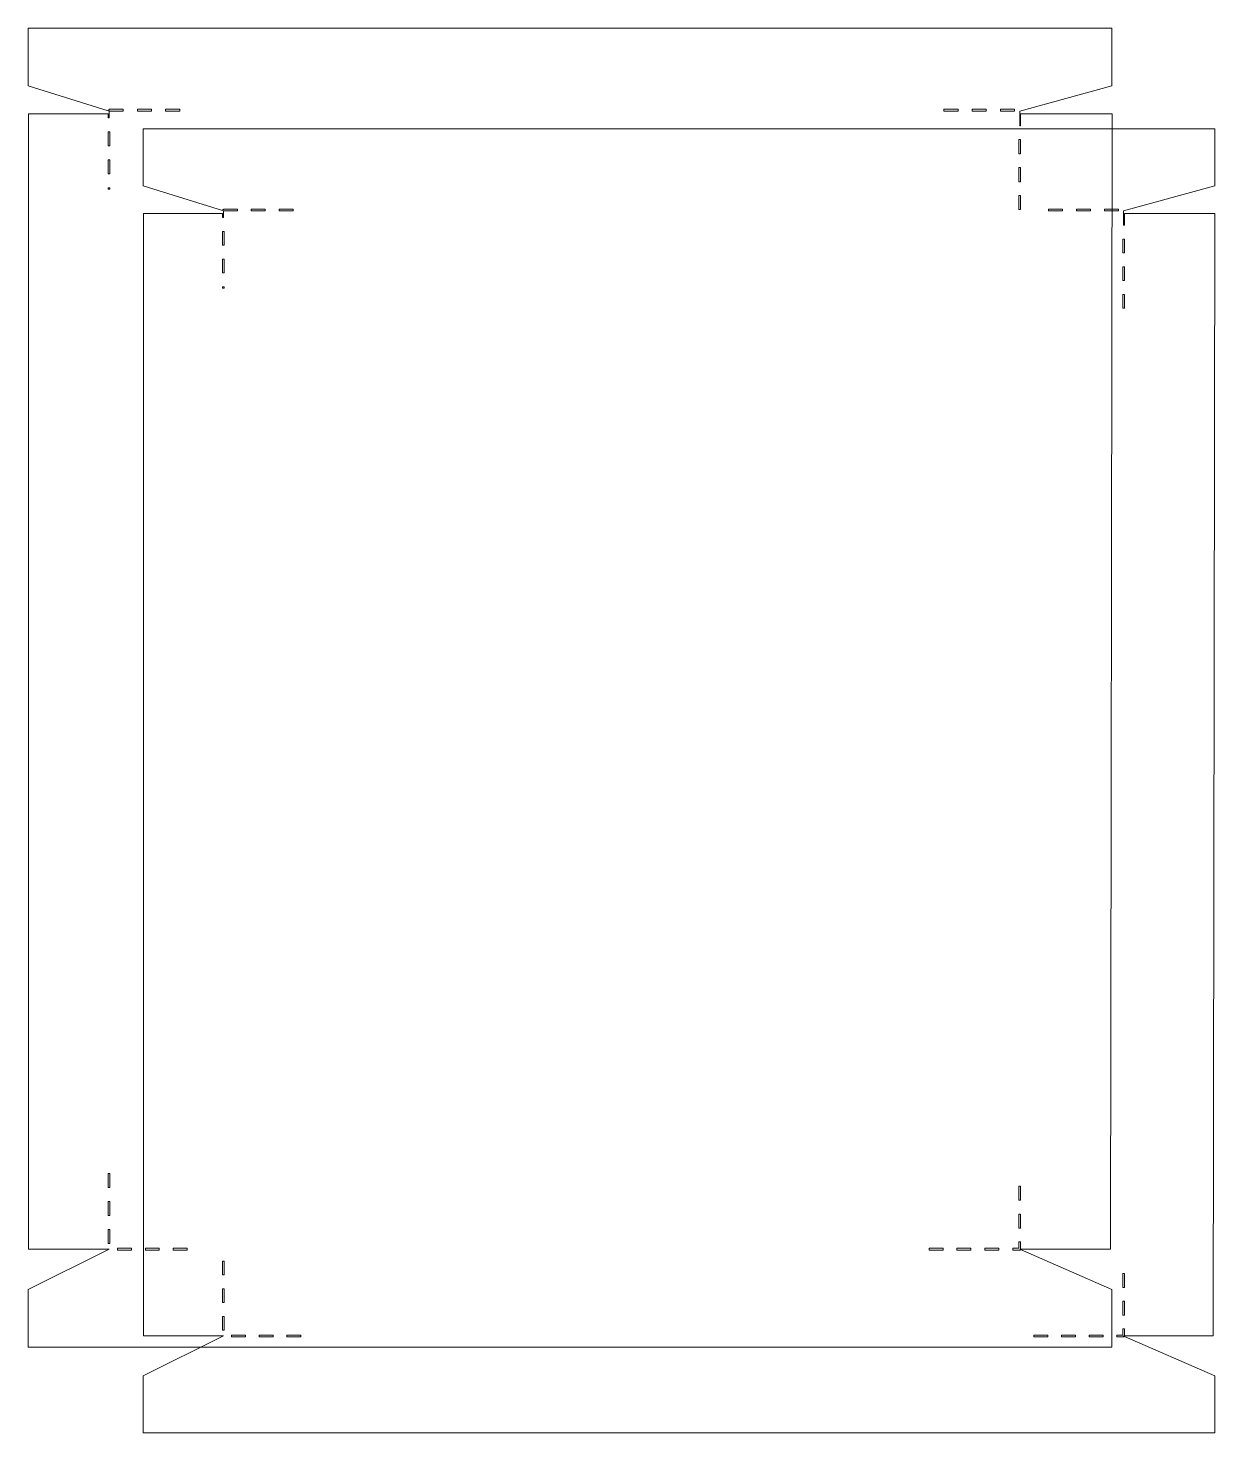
# Model space of a CAD drawing. Header units: centimetres. Extents: x -9 to 9, y -10.6 to 10.6.
import ezdxf

# ---------------------------------------------------------------- set-up
doc = ezdxf.new("R2010")
doc.units = ezdxf.units.CM
doc.header["$MEASUREMENT"] = 0
doc.layers.add('Layer 1', color=7, linetype='Continuous')

msp = doc.modelspace()

# ---------------------------------------------------------------- linework, layer by layer
at = {"layer": 'Layer 1', "color": 17, "lineweight": 18}
for points, knots in [([(-8.99446, 10.64142), (-8.99446, 10.64142), (-8.99446, 9.76748), (-8.99446, 9.76748), (-8.99446, 9.76748), (-8.99446, 9.76748), (-7.77996, 9.38947), (-7.77996, 9.38947), (-7.77996, 9.38947), (-7.77996, 9.38947), (-7.77996, 9.39783), (-7.77996, 9.39783), (-7.77996, 9.39783), (-7.77996, 9.39783), (-7.76658, 9.39783), (-7.76658, 9.39783), (-7.76658, 9.39783), (-7.76658, 9.39783), (-7.76658, 9.41121), (-7.76658, 9.41121), (-7.76658, 9.41121), (-7.76658, 9.41121), (-7.55245, 9.41121), (-7.55245, 9.41121), (-7.55245, 9.41121), (-7.55245, 9.41121), (-7.55245, 9.38445), (-7.55245, 9.38445), (-7.55245, 9.38445), (-7.55245, 9.38445), (-7.76658, 9.38445), (-7.76658, 9.38445), (-7.76658, 9.38445), (-7.76658, 9.38445), (-7.76658, 9.28075), (-7.76658, 9.28075), (-7.76658, 9.28075), (-7.76658, 9.28075), (-7.77996, 9.28075), (-7.77996, 9.28075), (-7.77996, 9.28075), (-7.77996, 9.28075), (-7.77996, 9.3418), (-7.77996, 9.3418), (-7.77996, 9.3418), (-7.77996, 9.3418), (-8.99028, 9.3418), (-8.99028, 9.3418), (-8.99028, 9.3418), (-8.99028, 9.3418), (-8.99028, -7.85766), (-8.99028, -7.85766), (-8.99028, -7.85766), (-8.99028, -7.85766), (-7.76658, -7.85766), (-7.76658, -7.85766), (-7.76658, -7.85766), (-7.76658, -7.85766), (-8.99446, -8.469), (-8.99446, -8.469), (-8.99446, -8.469), (-8.99446, -8.469), (-8.99446, -9.34294), (-8.99446, -9.34294), (-8.99446, -9.34294), (-8.99446, -9.34294), (7.4331, -9.34294), (7.4331, -9.34294), (7.4331, -9.34294), (7.4331, -9.34294), (7.4331, -8.469), (7.4331, -8.469), (7.4331, -8.469), (7.4331, -8.469), (6.04964, -7.86352), (6.04964, -7.86352), (6.04964, -7.86352), (6.04964, -7.86352), (6.04964, -7.87021), (6.04964, -7.87021), (6.04964, -7.87021), (6.04964, -7.87021), (6.03709, -7.87021), (6.03709, -7.87021), (6.03709, -7.87021), (6.03709, -7.87021), (5.93253, -7.87021), (5.93253, -7.87021), (5.93253, -7.87021), (5.93253, -7.87021), (5.93253, -7.84428), (5.93253, -7.84428), (5.93253, -7.84428), (5.93253, -7.84428), (6.0237, -7.84428), (6.0237, -7.84428), (6.0237, -7.84428), (6.0237, -7.84428), (6.0237, -7.74894), (6.0237, -7.74894), (6.0237, -7.74894), (6.0237, -7.74894), (6.04963, -7.74894), (6.04963, -7.74894), (6.04963, -7.74894), (6.04963, -7.74894), (6.04963, -7.85766), (6.04963, -7.85766), (6.04963, -7.85766), (6.04963, -7.85766), (7.40967, -7.85766), (7.40967, -7.85766), (7.40967, -7.85766), (7.40967, -7.85766), (7.43644, 9.3418), (7.43644, 9.3418), (7.43644, 9.3418), (7.43644, 9.3418), (6.04963, 9.3418), (6.04963, 9.3418), (6.04963, 9.3418), (6.04963, 9.3418), (6.04963, 9.16283), (6.04963, 9.16283), (6.04963, 9.16283), (6.04963, 9.16283), (6.03708, 9.16283), (6.03708, 9.16283), (6.03708, 9.16283), (6.03708, 9.16283), (6.03708, 9.38529), (6.03708, 9.38529), (6.03708, 9.38529), (6.03708, 9.38529), (7.43309, 9.76748), (7.43309, 9.76748), (7.43309, 9.76748), (7.43309, 9.76748), (7.43309, 10.64142), (7.43309, 10.64142), (7.43309, 10.64142), (7.43309, 10.64142), (-8.99447, 10.64142), (-8.99447, 10.64142), (-8.99447, 10.64142), (-8.99447, 10.64142), (-8.99446, 10.64142), (-8.99446, 10.64142)], [0, 0, 0, 0, 0.02631579, 0.02631579, 0.02631579, 0.02631579, 0.05263158, 0.05263158, 0.05263158, 0.05263158, 0.07894737, 0.07894737, 0.07894737, 0.07894737, 0.10526316, 0.10526316, 0.10526316, 0.10526316, 0.13157895, 0.13157895, 0.13157895, 0.13157895, 0.15789474, 0.15789474, 0.15789474, 0.15789474, 0.18421053, 0.18421053, 0.18421053, 0.18421053, 0.21052632, 0.21052632, 0.21052632, 0.21052632, 0.23684211, 0.23684211, 0.23684211, 0.23684211, 0.26315789, 0.26315789, 0.26315789, 0.26315789, 0.28947368, 0.28947368, 0.28947368, 0.28947368, 0.31578947, 0.31578947, 0.31578947, 0.31578947, 0.34210526, 0.34210526, 0.34210526, 0.34210526, 0.36842105, 0.36842105, 0.36842105, 0.36842105, 0.39473684, 0.39473684, 0.39473684, 0.39473684, 0.42105263, 0.42105263, 0.42105263, 0.42105263, 0.44736842, 0.44736842, 0.44736842, 0.44736842, 0.47368421, 0.47368421, 0.47368421, 0.47368421, 0.5, 0.5, 0.5, 0.5, 0.52631579, 0.52631579, 0.52631579, 0.52631579, 0.55263158, 0.55263158, 0.55263158, 0.55263158, 0.57894737, 0.57894737, 0.57894737, 0.57894737, 0.60526316, 0.60526316, 0.60526316, 0.60526316, 0.63157895, 0.63157895, 0.63157895, 0.63157895, 0.65789474, 0.65789474, 0.65789474, 0.65789474, 0.68421053, 0.68421053, 0.68421053, 0.68421053, 0.71052632, 0.71052632, 0.71052632, 0.71052632, 0.73684211, 0.73684211, 0.73684211, 0.73684211, 0.76315789, 0.76315789, 0.76315789, 0.76315789, 0.78947368, 0.78947368, 0.78947368, 0.78947368, 0.81578947, 0.81578947, 0.81578947, 0.81578947, 0.84210526, 0.84210526, 0.84210526, 0.84210526, 0.86842105, 0.86842105, 0.86842105, 0.86842105, 0.89473684, 0.89473684, 0.89473684, 0.89473684, 0.92105263, 0.92105263, 0.92105263, 0.92105263, 0.94736842, 0.94736842, 0.94736842, 0.94736842, 1, 1, 1, 1]), ([(-7.33832, 9.41122), (-7.33832, 9.41122), (-7.12419, 9.41122), (-7.12419, 9.41122), (-7.12419, 9.41122), (-7.12419, 9.41122), (-7.12419, 9.38446), (-7.12419, 9.38446), (-7.12419, 9.38446), (-7.12419, 9.38446), (-7.33832, 9.38446), (-7.33832, 9.38446), (-7.33832, 9.38446), (-7.33832, 9.38446), (-7.33832, 9.41122), (-7.33832, 9.41122)], [0, 0, 0, 0, 0.2, 0.2, 0.2, 0.2, 0.4, 0.4, 0.4, 0.4, 0.6, 0.6, 0.6, 0.6, 1, 1, 1, 1]), ([(-6.91006, 9.41122), (-6.91006, 9.41122), (-6.69593, 9.41122), (-6.69593, 9.41122), (-6.69593, 9.41122), (-6.69593, 9.41122), (-6.69593, 9.38446), (-6.69593, 9.38446), (-6.69593, 9.38446), (-6.69593, 9.38446), (-6.91006, 9.38446), (-6.91006, 9.38446), (-6.91006, 9.38446), (-6.91006, 9.38446), (-6.91006, 9.41122), (-6.91006, 9.41122)], [0, 0, 0, 0, 0.2, 0.2, 0.2, 0.2, 0.4, 0.4, 0.4, 0.4, 0.6, 0.6, 0.6, 0.6, 1, 1, 1, 1]), ([(4.887, 9.41122), (4.887, 9.41122), (5.10113, 9.41122), (5.10113, 9.41122), (5.10113, 9.41122), (5.10113, 9.41122), (5.10113, 9.38446), (5.10113, 9.38446), (5.10113, 9.38446), (5.10113, 9.38446), (4.887, 9.38446), (4.887, 9.38446), (4.887, 9.38446), (4.887, 9.38446), (4.887, 9.41122), (4.887, 9.41122)], [0, 0, 0, 0, 0.2, 0.2, 0.2, 0.2, 0.4, 0.4, 0.4, 0.4, 0.6, 0.6, 0.6, 0.6, 1, 1, 1, 1]), ([(5.31525, 9.41122), (5.31525, 9.41122), (5.52938, 9.41122), (5.52938, 9.41122), (5.52938, 9.41122), (5.52938, 9.41122), (5.52938, 9.38446), (5.52938, 9.38446), (5.52938, 9.38446), (5.52938, 9.38446), (5.31525, 9.38446), (5.31525, 9.38446), (5.31525, 9.38446), (5.31525, 9.38446), (5.31525, 9.41122), (5.31525, 9.41122)], [0, 0, 0, 0, 0.2, 0.2, 0.2, 0.2, 0.4, 0.4, 0.4, 0.4, 0.6, 0.6, 0.6, 0.6, 1, 1, 1, 1]), ([(5.74351, 9.41122), (5.74351, 9.41122), (5.95763, 9.41122), (5.95763, 9.41122), (5.95763, 9.41122), (5.95763, 9.41122), (5.95763, 9.38446), (5.95763, 9.38446), (5.95763, 9.38446), (5.95763, 9.38446), (5.74351, 9.38446), (5.74351, 9.38446), (5.74351, 9.38446), (5.74351, 9.38446), (5.74351, 9.41122), (5.74351, 9.41122)], [0, 0, 0, 0, 0.2, 0.2, 0.2, 0.2, 0.4, 0.4, 0.4, 0.4, 0.6, 0.6, 0.6, 0.6, 1, 1, 1, 1]), ([(-7.77995, 9.06917), (-7.77995, 9.06917), (-7.75318, 9.06917), (-7.75318, 9.06917), (-7.75318, 9.06917), (-7.75318, 9.06917), (-7.75318, 8.85675), (-7.75318, 8.85675), (-7.75318, 8.85675), (-7.75318, 8.85675), (-7.77995, 8.85675), (-7.77995, 8.85675), (-7.77995, 8.85675), (-7.77995, 8.85675), (-7.77995, 9.06917), (-7.77995, 9.06917)], [0, 0, 0, 0, 0.2, 0.2, 0.2, 0.2, 0.4, 0.4, 0.4, 0.4, 0.6, 0.6, 0.6, 0.6, 1, 1, 1, 1]), ([(6.02371, 8.95125), (6.02371, 8.95125), (6.04964, 8.95125), (6.04964, 8.95125), (6.04964, 8.95125), (6.04964, 8.95125), (6.04964, 8.73883), (6.04964, 8.73883), (6.04964, 8.73883), (6.04964, 8.73883), (6.02371, 8.73883), (6.02371, 8.73883), (6.02371, 8.73883), (6.02371, 8.73883), (6.02371, 8.95125), (6.02371, 8.95125)], [0, 0, 0, 0, 0.2, 0.2, 0.2, 0.2, 0.4, 0.4, 0.4, 0.4, 0.6, 0.6, 0.6, 0.6, 1, 1, 1, 1]), ([(-7.77995, 8.64516), (-7.77995, 8.64516), (-7.75318, 8.64516), (-7.75318, 8.64516), (-7.75318, 8.64516), (-7.75318, 8.64516), (-7.75318, 8.43274), (-7.75318, 8.43274), (-7.75318, 8.43274), (-7.75318, 8.43274), (-7.77995, 8.43274), (-7.77995, 8.43274), (-7.77995, 8.43274), (-7.77995, 8.43274), (-7.77995, 8.64516), (-7.77995, 8.64516)], [0, 0, 0, 0, 0.2, 0.2, 0.2, 0.2, 0.4, 0.4, 0.4, 0.4, 0.6, 0.6, 0.6, 0.6, 1, 1, 1, 1]), ([(6.02371, 8.52724), (6.02371, 8.52724), (6.04964, 8.52724), (6.04964, 8.52724), (6.04964, 8.52724), (6.04964, 8.52724), (6.04964, 8.31482), (6.04964, 8.31482), (6.04964, 8.31482), (6.04964, 8.31482), (6.02371, 8.31482), (6.02371, 8.31482), (6.02371, 8.31482), (6.02371, 8.31482), (6.02371, 8.52724), (6.02371, 8.52724)], [0, 0, 0, 0, 0.2, 0.2, 0.2, 0.2, 0.4, 0.4, 0.4, 0.4, 0.6, 0.6, 0.6, 0.6, 1, 1, 1, 1]), ([(-7.77995, 8.22115), (-7.77995, 8.22115), (-7.75318, 8.22115), (-7.75318, 8.22115), (-7.75318, 8.22115), (-7.75318, 8.22115), (-7.75318, 8.19941), (-7.75318, 8.19941), (-7.75318, 8.19941), (-7.75318, 8.19941), (-7.77995, 8.19941), (-7.77995, 8.19941), (-7.77995, 8.19941), (-7.77995, 8.19941), (-7.77995, 8.22115), (-7.77995, 8.22115)], [0, 0, 0, 0, 0.2, 0.2, 0.2, 0.2, 0.4, 0.4, 0.4, 0.4, 0.6, 0.6, 0.6, 0.6, 1, 1, 1, 1]), ([(6.02371, 8.10323), (6.02371, 8.10323), (6.04964, 8.10323), (6.04964, 8.10323), (6.04964, 8.10323), (6.04964, 8.10323), (6.04964, 7.89081), (6.04964, 7.89081), (6.04964, 7.89081), (6.04964, 7.89081), (6.02371, 7.89081), (6.02371, 7.89081), (6.02371, 7.89081), (6.02371, 7.89081), (6.02371, 8.10323), (6.02371, 8.10323)], [0, 0, 0, 0, 0.2, 0.2, 0.2, 0.2, 0.4, 0.4, 0.4, 0.4, 0.6, 0.6, 0.6, 0.6, 1, 1, 1, 1]), ([(-7.77995, -6.71108), (-7.77995, -6.71108), (-7.75318, -6.71108), (-7.75318, -6.71108), (-7.75318, -6.71108), (-7.75318, -6.71108), (-7.75318, -6.92267), (-7.75318, -6.92267), (-7.75318, -6.92267), (-7.75318, -6.92267), (-7.77995, -6.92267), (-7.77995, -6.92267), (-7.77995, -6.92267), (-7.77995, -6.92267), (-7.77995, -6.71108), (-7.77995, -6.71108)], [0, 0, 0, 0, 0.2, 0.2, 0.2, 0.2, 0.4, 0.4, 0.4, 0.4, 0.6, 0.6, 0.6, 0.6, 1, 1, 1, 1]), ([(6.02371, -6.90176), (6.02371, -6.90176), (6.04964, -6.90176), (6.04964, -6.90176), (6.04964, -6.90176), (6.04964, -6.90176), (6.04964, -7.11335), (6.04964, -7.11335), (6.04964, -7.11335), (6.04964, -7.11335), (6.02371, -7.11335), (6.02371, -7.11335), (6.02371, -7.11335), (6.02371, -7.11335), (6.02371, -6.90176), (6.02371, -6.90176)], [0, 0, 0, 0, 0.2, 0.2, 0.2, 0.2, 0.4, 0.4, 0.4, 0.4, 0.6, 0.6, 0.6, 0.6, 1, 1, 1, 1]), ([(-7.77995, -7.13509), (-7.77995, -7.13509), (-7.75318, -7.13509), (-7.75318, -7.13509), (-7.75318, -7.13509), (-7.75318, -7.13509), (-7.75318, -7.34668), (-7.75318, -7.34668), (-7.75318, -7.34668), (-7.75318, -7.34668), (-7.77995, -7.34668), (-7.77995, -7.34668), (-7.77995, -7.34668), (-7.77995, -7.34668), (-7.77995, -7.13509), (-7.77995, -7.13509)], [0, 0, 0, 0, 0.2, 0.2, 0.2, 0.2, 0.4, 0.4, 0.4, 0.4, 0.6, 0.6, 0.6, 0.6, 1, 1, 1, 1]), ([(6.02371, -7.32576), (6.02371, -7.32576), (6.04964, -7.32576), (6.04964, -7.32576), (6.04964, -7.32576), (6.04964, -7.32576), (6.04964, -7.53735), (6.04964, -7.53735), (6.04964, -7.53735), (6.04964, -7.53735), (6.02371, -7.53735), (6.02371, -7.53735), (6.02371, -7.53735), (6.02371, -7.53735), (6.02371, -7.32576), (6.02371, -7.32576)], [0, 0, 0, 0, 0.2, 0.2, 0.2, 0.2, 0.4, 0.4, 0.4, 0.4, 0.6, 0.6, 0.6, 0.6, 1, 1, 1, 1]), ([(-7.77995, -7.55909), (-7.77995, -7.55909), (-7.75318, -7.55909), (-7.75318, -7.55909), (-7.75318, -7.55909), (-7.75318, -7.55909), (-7.75318, -7.77068), (-7.75318, -7.77068), (-7.75318, -7.77068), (-7.75318, -7.77068), (-7.77995, -7.77068), (-7.77995, -7.77068), (-7.77995, -7.77068), (-7.77995, -7.77068), (-7.77995, -7.55909), (-7.77995, -7.55909)], [0, 0, 0, 0, 0.2, 0.2, 0.2, 0.2, 0.4, 0.4, 0.4, 0.4, 0.6, 0.6, 0.6, 0.6, 1, 1, 1, 1]), ([(-7.64111, -7.84427), (-7.64111, -7.84427), (-7.42949, -7.84427), (-7.42949, -7.84427), (-7.42949, -7.84427), (-7.42949, -7.84427), (-7.42949, -7.8702), (-7.42949, -7.8702), (-7.42949, -7.8702), (-7.42949, -7.8702), (-7.64111, -7.8702), (-7.64111, -7.8702), (-7.64111, -7.8702), (-7.64111, -7.8702), (-7.64111, -7.84427), (-7.64111, -7.84427)], [0, 0, 0, 0, 0.2, 0.2, 0.2, 0.2, 0.4, 0.4, 0.4, 0.4, 0.6, 0.6, 0.6, 0.6, 1, 1, 1, 1]), ([(-7.21703, -7.84427), (-7.21703, -7.84427), (-7.00541, -7.84427), (-7.00541, -7.84427), (-7.00541, -7.84427), (-7.00541, -7.84427), (-7.00541, -7.8702), (-7.00541, -7.8702), (-7.00541, -7.8702), (-7.00541, -7.8702), (-7.21703, -7.8702), (-7.21703, -7.8702), (-7.21703, -7.8702), (-7.21703, -7.8702), (-7.21703, -7.84427), (-7.21703, -7.84427)], [0, 0, 0, 0, 0.2, 0.2, 0.2, 0.2, 0.4, 0.4, 0.4, 0.4, 0.6, 0.6, 0.6, 0.6, 1, 1, 1, 1]), ([(-6.7938, -7.84427), (-6.7938, -7.84427), (-6.58135, -7.84427), (-6.58135, -7.84427), (-6.58135, -7.84427), (-6.58135, -7.84427), (-6.58135, -7.8702), (-6.58135, -7.8702), (-6.58135, -7.8702), (-6.58135, -7.8702), (-6.7938, -7.8702), (-6.7938, -7.8702), (-6.7938, -7.8702), (-6.7938, -7.8702), (-6.7938, -7.84427), (-6.7938, -7.84427)], [0, 0, 0, 0, 0.2, 0.2, 0.2, 0.2, 0.4, 0.4, 0.4, 0.4, 0.6, 0.6, 0.6, 0.6, 1, 1, 1, 1]), ([(4.66116, -7.84427), (4.66116, -7.84427), (4.87278, -7.84427), (4.87278, -7.84427), (4.87278, -7.84427), (4.87278, -7.84427), (4.87278, -7.8702), (4.87278, -7.8702), (4.87278, -7.8702), (4.87278, -7.8702), (4.66116, -7.8702), (4.66116, -7.8702), (4.66116, -7.8702), (4.66116, -7.8702), (4.66116, -7.84427), (4.66116, -7.84427)], [0, 0, 0, 0, 0.2, 0.2, 0.2, 0.2, 0.4, 0.4, 0.4, 0.4, 0.6, 0.6, 0.6, 0.6, 1, 1, 1, 1]), ([(5.08439, -7.84427), (5.08439, -7.84427), (5.29685, -7.84427), (5.29685, -7.84427), (5.29685, -7.84427), (5.29685, -7.84427), (5.29685, -7.8702), (5.29685, -7.8702), (5.29685, -7.8702), (5.29685, -7.8702), (5.08439, -7.8702), (5.08439, -7.8702), (5.08439, -7.8702), (5.08439, -7.8702), (5.08439, -7.84427), (5.08439, -7.84427)], [0, 0, 0, 0, 0.2, 0.2, 0.2, 0.2, 0.4, 0.4, 0.4, 0.4, 0.6, 0.6, 0.6, 0.6, 1, 1, 1, 1]), ([(5.50847, -7.84427), (5.50847, -7.84427), (5.72093, -7.84427), (5.72093, -7.84427), (5.72093, -7.84427), (5.72093, -7.84427), (5.72093, -7.8702), (5.72093, -7.8702), (5.72093, -7.8702), (5.72093, -7.8702), (5.50847, -7.8702), (5.50847, -7.8702), (5.50847, -7.8702), (5.50847, -7.8702), (5.50847, -7.84427), (5.50847, -7.84427)], [0, 0, 0, 0, 0.2, 0.2, 0.2, 0.2, 0.4, 0.4, 0.4, 0.4, 0.6, 0.6, 0.6, 0.6, 1, 1, 1, 1]), ([(6.04964, -7.85765), (6.04964, -7.85765), (6.03709, -7.85765), (6.03709, -7.85765), (6.03709, -7.85765), (6.03709, -7.85765), (6.04964, -7.8635), (6.04964, -7.8635), (6.04964, -7.8635), (6.04964, -7.8635), (6.04964, -7.85765), (6.04964, -7.85765)], [0, 0, 0, 0, 0.25, 0.25, 0.25, 0.25, 0.5, 0.5, 0.5, 0.5, 1, 1, 1, 1])]:
    msp.add_open_spline(points, degree=3, knots=knots, dxfattribs=at)
at = {"layer": 'Layer 1', "color": 13, "lineweight": 18}
for points, knots in [([(-7.24796, 9.11664), (-7.24796, 9.11664), (-7.24796, 8.25261), (-7.24796, 8.25261), (-7.24796, 8.25261), (-7.24796, 8.25261), (-6.04741, 7.87889), (-6.04741, 7.87889), (-6.04741, 7.87889), (-6.04741, 7.87889), (-6.04741, 7.88716), (-6.04741, 7.88716), (-6.04741, 7.88716), (-6.04741, 7.88716), (-6.03418, 7.88716), (-6.03418, 7.88716), (-6.03418, 7.88716), (-6.03418, 7.88716), (-6.03418, 7.90039), (-6.03418, 7.90039), (-6.03418, 7.90039), (-6.03418, 7.90039), (-5.82251, 7.90039), (-5.82251, 7.90039), (-5.82251, 7.90039), (-5.82251, 7.90039), (-5.82251, 7.87393), (-5.82251, 7.87393), (-5.82251, 7.87393), (-5.82251, 7.87393), (-6.03418, 7.87393), (-6.03418, 7.87393), (-6.03418, 7.87393), (-6.03418, 7.87393), (-6.03418, 7.7714), (-6.03418, 7.7714), (-6.03418, 7.7714), (-6.03418, 7.7714), (-6.04741, 7.7714), (-6.04741, 7.7714), (-6.04741, 7.7714), (-6.04741, 7.7714), (-6.04741, 7.83176), (-6.04741, 7.83176), (-6.04741, 7.83176), (-6.04741, 7.83176), (-7.24382, 7.83176), (-7.24382, 7.83176), (-7.24382, 7.83176), (-7.24382, 7.83176), (-7.24382, -9.17268), (-7.24382, -9.17268), (-7.24382, -9.17268), (-7.24382, -9.17268), (-6.03418, -9.17268), (-6.03418, -9.17268), (-6.03418, -9.17268), (-6.03418, -9.17268), (-7.24796, -9.77709), (-7.24796, -9.77709), (-7.24796, -9.77709), (-7.24796, -9.77709), (-7.24796, -10.64112), (-7.24796, -10.64112), (-7.24796, -10.64112), (-7.24796, -10.64112), (8.99084, -10.64112), (8.99084, -10.64112), (8.99084, -10.64112), (8.99084, -10.64112), (8.99084, -9.77709), (8.99084, -9.77709), (8.99084, -9.77709), (8.99084, -9.77709), (7.62327, -9.17847), (7.62327, -9.17847), (7.62327, -9.17847), (7.62327, -9.17847), (7.62327, -9.18508), (7.62327, -9.18508), (7.62327, -9.18508), (7.62327, -9.18508), (7.61087, -9.18508), (7.61087, -9.18508), (7.61087, -9.18508), (7.61087, -9.18508), (7.50752, -9.18508), (7.50752, -9.18508), (7.50752, -9.18508), (7.50752, -9.18508), (7.50752, -9.15945), (7.50752, -9.15945), (7.50752, -9.15945), (7.50752, -9.15945), (7.59765, -9.15945), (7.59765, -9.15945), (7.59765, -9.15945), (7.59765, -9.15945), (7.59765, -9.06519), (7.59765, -9.06519), (7.59765, -9.06519), (7.59765, -9.06519), (7.62328, -9.06519), (7.62328, -9.06519), (7.62328, -9.06519), (7.62328, -9.06519), (7.62328, -9.17268), (7.62328, -9.17268), (7.62328, -9.17268), (7.62328, -9.17268), (8.96769, -9.17268), (8.96769, -9.17268), (8.96769, -9.17268), (8.96769, -9.17268), (8.99415, 7.83176), (8.99415, 7.83176), (8.99415, 7.83176), (8.99415, 7.83176), (7.62328, 7.83176), (7.62328, 7.83176), (7.62328, 7.83176), (7.62328, 7.83176), (7.62328, 7.65482), (7.62328, 7.65482), (7.62328, 7.65482), (7.62328, 7.65482), (7.61088, 7.65482), (7.61088, 7.65482), (7.61088, 7.65482), (7.61088, 7.65482), (7.61088, 7.87475), (7.61088, 7.87475), (7.61088, 7.87475), (7.61088, 7.87475), (8.99085, 8.25261), (8.99085, 8.25261), (8.99085, 8.25261), (8.99085, 8.25261), (8.99085, 9.11664), (8.99085, 9.11664), (8.99085, 9.11664), (8.99085, 9.11664), (-7.24795, 9.11664), (-7.24795, 9.11664), (-7.24795, 9.11664), (-7.24795, 9.11664), (-7.24796, 9.11664), (-7.24796, 9.11664)], [0, 0, 0, 0, 0.02631579, 0.02631579, 0.02631579, 0.02631579, 0.05263158, 0.05263158, 0.05263158, 0.05263158, 0.07894737, 0.07894737, 0.07894737, 0.07894737, 0.10526316, 0.10526316, 0.10526316, 0.10526316, 0.13157895, 0.13157895, 0.13157895, 0.13157895, 0.15789474, 0.15789474, 0.15789474, 0.15789474, 0.18421053, 0.18421053, 0.18421053, 0.18421053, 0.21052632, 0.21052632, 0.21052632, 0.21052632, 0.23684211, 0.23684211, 0.23684211, 0.23684211, 0.26315789, 0.26315789, 0.26315789, 0.26315789, 0.28947368, 0.28947368, 0.28947368, 0.28947368, 0.31578947, 0.31578947, 0.31578947, 0.31578947, 0.34210526, 0.34210526, 0.34210526, 0.34210526, 0.36842105, 0.36842105, 0.36842105, 0.36842105, 0.39473684, 0.39473684, 0.39473684, 0.39473684, 0.42105263, 0.42105263, 0.42105263, 0.42105263, 0.44736842, 0.44736842, 0.44736842, 0.44736842, 0.47368421, 0.47368421, 0.47368421, 0.47368421, 0.5, 0.5, 0.5, 0.5, 0.52631579, 0.52631579, 0.52631579, 0.52631579, 0.55263158, 0.55263158, 0.55263158, 0.55263158, 0.57894737, 0.57894737, 0.57894737, 0.57894737, 0.60526316, 0.60526316, 0.60526316, 0.60526316, 0.63157895, 0.63157895, 0.63157895, 0.63157895, 0.65789474, 0.65789474, 0.65789474, 0.65789474, 0.68421053, 0.68421053, 0.68421053, 0.68421053, 0.71052632, 0.71052632, 0.71052632, 0.71052632, 0.73684211, 0.73684211, 0.73684211, 0.73684211, 0.76315789, 0.76315789, 0.76315789, 0.76315789, 0.78947368, 0.78947368, 0.78947368, 0.78947368, 0.81578947, 0.81578947, 0.81578947, 0.81578947, 0.84210526, 0.84210526, 0.84210526, 0.84210526, 0.86842105, 0.86842105, 0.86842105, 0.86842105, 0.89473684, 0.89473684, 0.89473684, 0.89473684, 0.92105263, 0.92105263, 0.92105263, 0.92105263, 0.94736842, 0.94736842, 0.94736842, 0.94736842, 1, 1, 1, 1]), ([(-5.61085, 7.90039), (-5.61085, 7.90039), (-5.39918, 7.90039), (-5.39918, 7.90039), (-5.39918, 7.90039), (-5.39918, 7.90039), (-5.39918, 7.87393), (-5.39918, 7.87393), (-5.39918, 7.87393), (-5.39918, 7.87393), (-5.61085, 7.87393), (-5.61085, 7.87393), (-5.61085, 7.87393), (-5.61085, 7.87393), (-5.61085, 7.90039), (-5.61085, 7.90039)], [0, 0, 0, 0, 0.2, 0.2, 0.2, 0.2, 0.4, 0.4, 0.4, 0.4, 0.6, 0.6, 0.6, 0.6, 1, 1, 1, 1]), ([(-5.18752, 7.90039), (-5.18752, 7.90039), (-4.97585, 7.90039), (-4.97585, 7.90039), (-4.97585, 7.90039), (-4.97585, 7.90039), (-4.97585, 7.87393), (-4.97585, 7.87393), (-4.97585, 7.87393), (-4.97585, 7.87393), (-5.18752, 7.87393), (-5.18752, 7.87393), (-5.18752, 7.87393), (-5.18752, 7.87393), (-5.18752, 7.90039), (-5.18752, 7.90039)], [0, 0, 0, 0, 0.2, 0.2, 0.2, 0.2, 0.4, 0.4, 0.4, 0.4, 0.6, 0.6, 0.6, 0.6, 1, 1, 1, 1]), ([(6.47399, 7.90039), (6.47399, 7.90039), (6.68566, 7.90039), (6.68566, 7.90039), (6.68566, 7.90039), (6.68566, 7.90039), (6.68566, 7.87393), (6.68566, 7.87393), (6.68566, 7.87393), (6.68566, 7.87393), (6.47399, 7.87393), (6.47399, 7.87393), (6.47399, 7.87393), (6.47399, 7.87393), (6.47399, 7.90039), (6.47399, 7.90039)], [0, 0, 0, 0, 0.2, 0.2, 0.2, 0.2, 0.4, 0.4, 0.4, 0.4, 0.6, 0.6, 0.6, 0.6, 1, 1, 1, 1]), ([(6.89732, 7.90039), (6.89732, 7.90039), (7.10899, 7.90039), (7.10899, 7.90039), (7.10899, 7.90039), (7.10899, 7.90039), (7.10899, 7.87393), (7.10899, 7.87393), (7.10899, 7.87393), (7.10899, 7.87393), (6.89732, 7.87393), (6.89732, 7.87393), (6.89732, 7.87393), (6.89732, 7.87393), (6.89732, 7.90039), (6.89732, 7.90039)], [0, 0, 0, 0, 0.2, 0.2, 0.2, 0.2, 0.4, 0.4, 0.4, 0.4, 0.6, 0.6, 0.6, 0.6, 1, 1, 1, 1]), ([(7.32066, 7.90039), (7.32066, 7.90039), (7.53233, 7.90039), (7.53233, 7.90039), (7.53233, 7.90039), (7.53233, 7.90039), (7.53233, 7.87393), (7.53233, 7.87393), (7.53233, 7.87393), (7.53233, 7.87393), (7.32066, 7.87393), (7.32066, 7.87393), (7.32066, 7.87393), (7.32066, 7.87393), (7.32066, 7.90039), (7.32066, 7.90039)], [0, 0, 0, 0, 0.2, 0.2, 0.2, 0.2, 0.4, 0.4, 0.4, 0.4, 0.6, 0.6, 0.6, 0.6, 1, 1, 1, 1]), ([(-6.04742, 7.56222), (-6.04742, 7.56222), (-6.02096, 7.56222), (-6.02096, 7.56222), (-6.02096, 7.56222), (-6.02096, 7.56222), (-6.02096, 7.35221), (-6.02096, 7.35221), (-6.02096, 7.35221), (-6.02096, 7.35221), (-6.04742, 7.35221), (-6.04742, 7.35221), (-6.04742, 7.35221), (-6.04742, 7.35221), (-6.04742, 7.56222), (-6.04742, 7.56222)], [0, 0, 0, 0, 0.2, 0.2, 0.2, 0.2, 0.4, 0.4, 0.4, 0.4, 0.6, 0.6, 0.6, 0.6, 1, 1, 1, 1]), ([(7.59764, 7.44563), (7.59764, 7.44563), (7.62327, 7.44563), (7.62327, 7.44563), (7.62327, 7.44563), (7.62327, 7.44563), (7.62327, 7.23562), (7.62327, 7.23562), (7.62327, 7.23562), (7.62327, 7.23562), (7.59764, 7.23562), (7.59764, 7.23562), (7.59764, 7.23562), (7.59764, 7.23562), (7.59764, 7.44563), (7.59764, 7.44563)], [0, 0, 0, 0, 0.2, 0.2, 0.2, 0.2, 0.4, 0.4, 0.4, 0.4, 0.6, 0.6, 0.6, 0.6, 1, 1, 1, 1]), ([(-6.04742, 7.14302), (-6.04742, 7.14302), (-6.02096, 7.14302), (-6.02096, 7.14302), (-6.02096, 7.14302), (-6.02096, 7.14302), (-6.02096, 6.93301), (-6.02096, 6.93301), (-6.02096, 6.93301), (-6.02096, 6.93301), (-6.04742, 6.93301), (-6.04742, 6.93301), (-6.04742, 6.93301), (-6.04742, 6.93301), (-6.04742, 7.14302), (-6.04742, 7.14302)], [0, 0, 0, 0, 0.2, 0.2, 0.2, 0.2, 0.4, 0.4, 0.4, 0.4, 0.6, 0.6, 0.6, 0.6, 1, 1, 1, 1]), ([(7.59764, 7.02643), (7.59764, 7.02643), (7.62327, 7.02643), (7.62327, 7.02643), (7.62327, 7.02643), (7.62327, 7.02643), (7.62327, 6.81642), (7.62327, 6.81642), (7.62327, 6.81642), (7.62327, 6.81642), (7.59764, 6.81642), (7.59764, 6.81642), (7.59764, 6.81642), (7.59764, 6.81642), (7.59764, 7.02643), (7.59764, 7.02643)], [0, 0, 0, 0, 0.2, 0.2, 0.2, 0.2, 0.4, 0.4, 0.4, 0.4, 0.6, 0.6, 0.6, 0.6, 1, 1, 1, 1]), ([(-6.04742, 6.72382), (-6.04742, 6.72382), (-6.02096, 6.72382), (-6.02096, 6.72382), (-6.02096, 6.72382), (-6.02096, 6.72382), (-6.02096, 6.70232), (-6.02096, 6.70232), (-6.02096, 6.70232), (-6.02096, 6.70232), (-6.04742, 6.70232), (-6.04742, 6.70232), (-6.04742, 6.70232), (-6.04742, 6.70232), (-6.04742, 6.72382), (-6.04742, 6.72382)], [0, 0, 0, 0, 0.2, 0.2, 0.2, 0.2, 0.4, 0.4, 0.4, 0.4, 0.6, 0.6, 0.6, 0.6, 1, 1, 1, 1]), ([(7.59764, 6.60724), (7.59764, 6.60724), (7.62327, 6.60724), (7.62327, 6.60724), (7.62327, 6.60724), (7.62327, 6.60724), (7.62327, 6.39723), (7.62327, 6.39723), (7.62327, 6.39723), (7.62327, 6.39723), (7.59764, 6.39723), (7.59764, 6.39723), (7.59764, 6.39723), (7.59764, 6.39723), (7.59764, 6.60724), (7.59764, 6.60724)], [0, 0, 0, 0, 0.2, 0.2, 0.2, 0.2, 0.4, 0.4, 0.4, 0.4, 0.6, 0.6, 0.6, 0.6, 1, 1, 1, 1]), ([(-6.04742, -8.03911), (-6.04742, -8.03911), (-6.02096, -8.03911), (-6.02096, -8.03911), (-6.02096, -8.03911), (-6.02096, -8.03911), (-6.02096, -8.2483), (-6.02096, -8.2483), (-6.02096, -8.2483), (-6.02096, -8.2483), (-6.04742, -8.2483), (-6.04742, -8.2483), (-6.04742, -8.2483), (-6.04742, -8.2483), (-6.04742, -8.03911), (-6.04742, -8.03911)], [0, 0, 0, 0, 0.2, 0.2, 0.2, 0.2, 0.4, 0.4, 0.4, 0.4, 0.6, 0.6, 0.6, 0.6, 1, 1, 1, 1]), ([(7.59764, -8.22762), (7.59764, -8.22762), (7.62327, -8.22762), (7.62327, -8.22762), (7.62327, -8.22762), (7.62327, -8.22762), (7.62327, -8.43681), (7.62327, -8.43681), (7.62327, -8.43681), (7.62327, -8.43681), (7.59764, -8.43681), (7.59764, -8.43681), (7.59764, -8.43681), (7.59764, -8.43681), (7.59764, -8.22762), (7.59764, -8.22762)], [0, 0, 0, 0, 0.2, 0.2, 0.2, 0.2, 0.4, 0.4, 0.4, 0.4, 0.6, 0.6, 0.6, 0.6, 1, 1, 1, 1]), ([(-6.04742, -8.45831), (-6.04742, -8.45831), (-6.02096, -8.45831), (-6.02096, -8.45831), (-6.02096, -8.45831), (-6.02096, -8.45831), (-6.02096, -8.6675), (-6.02096, -8.6675), (-6.02096, -8.6675), (-6.02096, -8.6675), (-6.04742, -8.6675), (-6.04742, -8.6675), (-6.04742, -8.6675), (-6.04742, -8.6675), (-6.04742, -8.45831), (-6.04742, -8.45831)], [0, 0, 0, 0, 0.2, 0.2, 0.2, 0.2, 0.4, 0.4, 0.4, 0.4, 0.6, 0.6, 0.6, 0.6, 1, 1, 1, 1]), ([(7.59764, -8.64682), (7.59764, -8.64682), (7.62327, -8.64682), (7.62327, -8.64682), (7.62327, -8.64682), (7.62327, -8.64682), (7.62327, -8.85601), (7.62327, -8.85601), (7.62327, -8.85601), (7.62327, -8.85601), (7.59764, -8.85601), (7.59764, -8.85601), (7.59764, -8.85601), (7.59764, -8.85601), (7.59764, -8.64682), (7.59764, -8.64682)], [0, 0, 0, 0, 0.2, 0.2, 0.2, 0.2, 0.4, 0.4, 0.4, 0.4, 0.6, 0.6, 0.6, 0.6, 1, 1, 1, 1]), ([(-6.04742, -8.8775), (-6.04742, -8.8775), (-6.02096, -8.8775), (-6.02096, -8.8775), (-6.02096, -8.8775), (-6.02096, -8.8775), (-6.02096, -9.08669), (-6.02096, -9.08669), (-6.02096, -9.08669), (-6.02096, -9.08669), (-6.04742, -9.08669), (-6.04742, -9.08669), (-6.04742, -9.08669), (-6.04742, -9.08669), (-6.04742, -8.8775), (-6.04742, -8.8775)], [0, 0, 0, 0, 0.2, 0.2, 0.2, 0.2, 0.4, 0.4, 0.4, 0.4, 0.6, 0.6, 0.6, 0.6, 1, 1, 1, 1]), ([(-5.91016, -9.15945), (-5.91016, -9.15945), (-5.70097, -9.15945), (-5.70097, -9.15945), (-5.70097, -9.15945), (-5.70097, -9.15945), (-5.70097, -9.18508), (-5.70097, -9.18508), (-5.70097, -9.18508), (-5.70097, -9.18508), (-5.91016, -9.18508), (-5.91016, -9.18508), (-5.91016, -9.18508), (-5.91016, -9.18508), (-5.91016, -9.15945), (-5.91016, -9.15945)], [0, 0, 0, 0, 0.2, 0.2, 0.2, 0.2, 0.4, 0.4, 0.4, 0.4, 0.6, 0.6, 0.6, 0.6, 1, 1, 1, 1]), ([(-5.49096, -9.15945), (-5.49096, -9.15945), (-5.28177, -9.15945), (-5.28177, -9.15945), (-5.28177, -9.15945), (-5.28177, -9.15945), (-5.28177, -9.18508), (-5.28177, -9.18508), (-5.28177, -9.18508), (-5.28177, -9.18508), (-5.49096, -9.18508), (-5.49096, -9.18508), (-5.49096, -9.18508), (-5.49096, -9.18508), (-5.49096, -9.15945), (-5.49096, -9.15945)], [0, 0, 0, 0, 0.2, 0.2, 0.2, 0.2, 0.4, 0.4, 0.4, 0.4, 0.6, 0.6, 0.6, 0.6, 1, 1, 1, 1]), ([(-5.07259, -9.15945), (-5.07259, -9.15945), (-4.86258, -9.15945), (-4.86258, -9.15945), (-4.86258, -9.15945), (-4.86258, -9.15945), (-4.86258, -9.18508), (-4.86258, -9.18508), (-4.86258, -9.18508), (-4.86258, -9.18508), (-5.07259, -9.18508), (-5.07259, -9.18508), (-5.07259, -9.18508), (-5.07259, -9.18508), (-5.07259, -9.15945), (-5.07259, -9.15945)], [0, 0, 0, 0, 0.2, 0.2, 0.2, 0.2, 0.4, 0.4, 0.4, 0.4, 0.6, 0.6, 0.6, 0.6, 1, 1, 1, 1]), ([(6.25075, -9.15945), (6.25075, -9.15945), (6.45994, -9.15945), (6.45994, -9.15945), (6.45994, -9.15945), (6.45994, -9.15945), (6.45994, -9.18508), (6.45994, -9.18508), (6.45994, -9.18508), (6.45994, -9.18508), (6.25075, -9.18508), (6.25075, -9.18508), (6.25075, -9.18508), (6.25075, -9.18508), (6.25075, -9.15945), (6.25075, -9.15945)], [0, 0, 0, 0, 0.2, 0.2, 0.2, 0.2, 0.4, 0.4, 0.4, 0.4, 0.6, 0.6, 0.6, 0.6, 1, 1, 1, 1]), ([(6.66912, -9.15945), (6.66912, -9.15945), (6.87913, -9.15945), (6.87913, -9.15945), (6.87913, -9.15945), (6.87913, -9.15945), (6.87913, -9.18508), (6.87913, -9.18508), (6.87913, -9.18508), (6.87913, -9.18508), (6.66912, -9.18508), (6.66912, -9.18508), (6.66912, -9.18508), (6.66912, -9.18508), (6.66912, -9.15945), (6.66912, -9.15945)], [0, 0, 0, 0, 0.2, 0.2, 0.2, 0.2, 0.4, 0.4, 0.4, 0.4, 0.6, 0.6, 0.6, 0.6, 1, 1, 1, 1]), ([(7.08832, -9.15945), (7.08832, -9.15945), (7.29833, -9.15945), (7.29833, -9.15945), (7.29833, -9.15945), (7.29833, -9.15945), (7.29833, -9.18508), (7.29833, -9.18508), (7.29833, -9.18508), (7.29833, -9.18508), (7.08832, -9.18508), (7.08832, -9.18508), (7.08832, -9.18508), (7.08832, -9.18508), (7.08832, -9.15945), (7.08832, -9.15945)], [0, 0, 0, 0, 0.2, 0.2, 0.2, 0.2, 0.4, 0.4, 0.4, 0.4, 0.6, 0.6, 0.6, 0.6, 1, 1, 1, 1]), ([(7.62327, -9.17268), (7.62327, -9.17268), (7.61087, -9.17268), (7.61087, -9.17268), (7.61087, -9.17268), (7.61087, -9.17268), (7.62327, -9.17847), (7.62327, -9.17847), (7.62327, -9.17847), (7.62327, -9.17847), (7.62327, -9.17268), (7.62327, -9.17268)], [0, 0, 0, 0, 0.25, 0.25, 0.25, 0.25, 0.5, 0.5, 0.5, 0.5, 1, 1, 1, 1])]:
    msp.add_open_spline(points, degree=3, knots=knots, dxfattribs=at)

doc.saveas('drawing.dxf')
